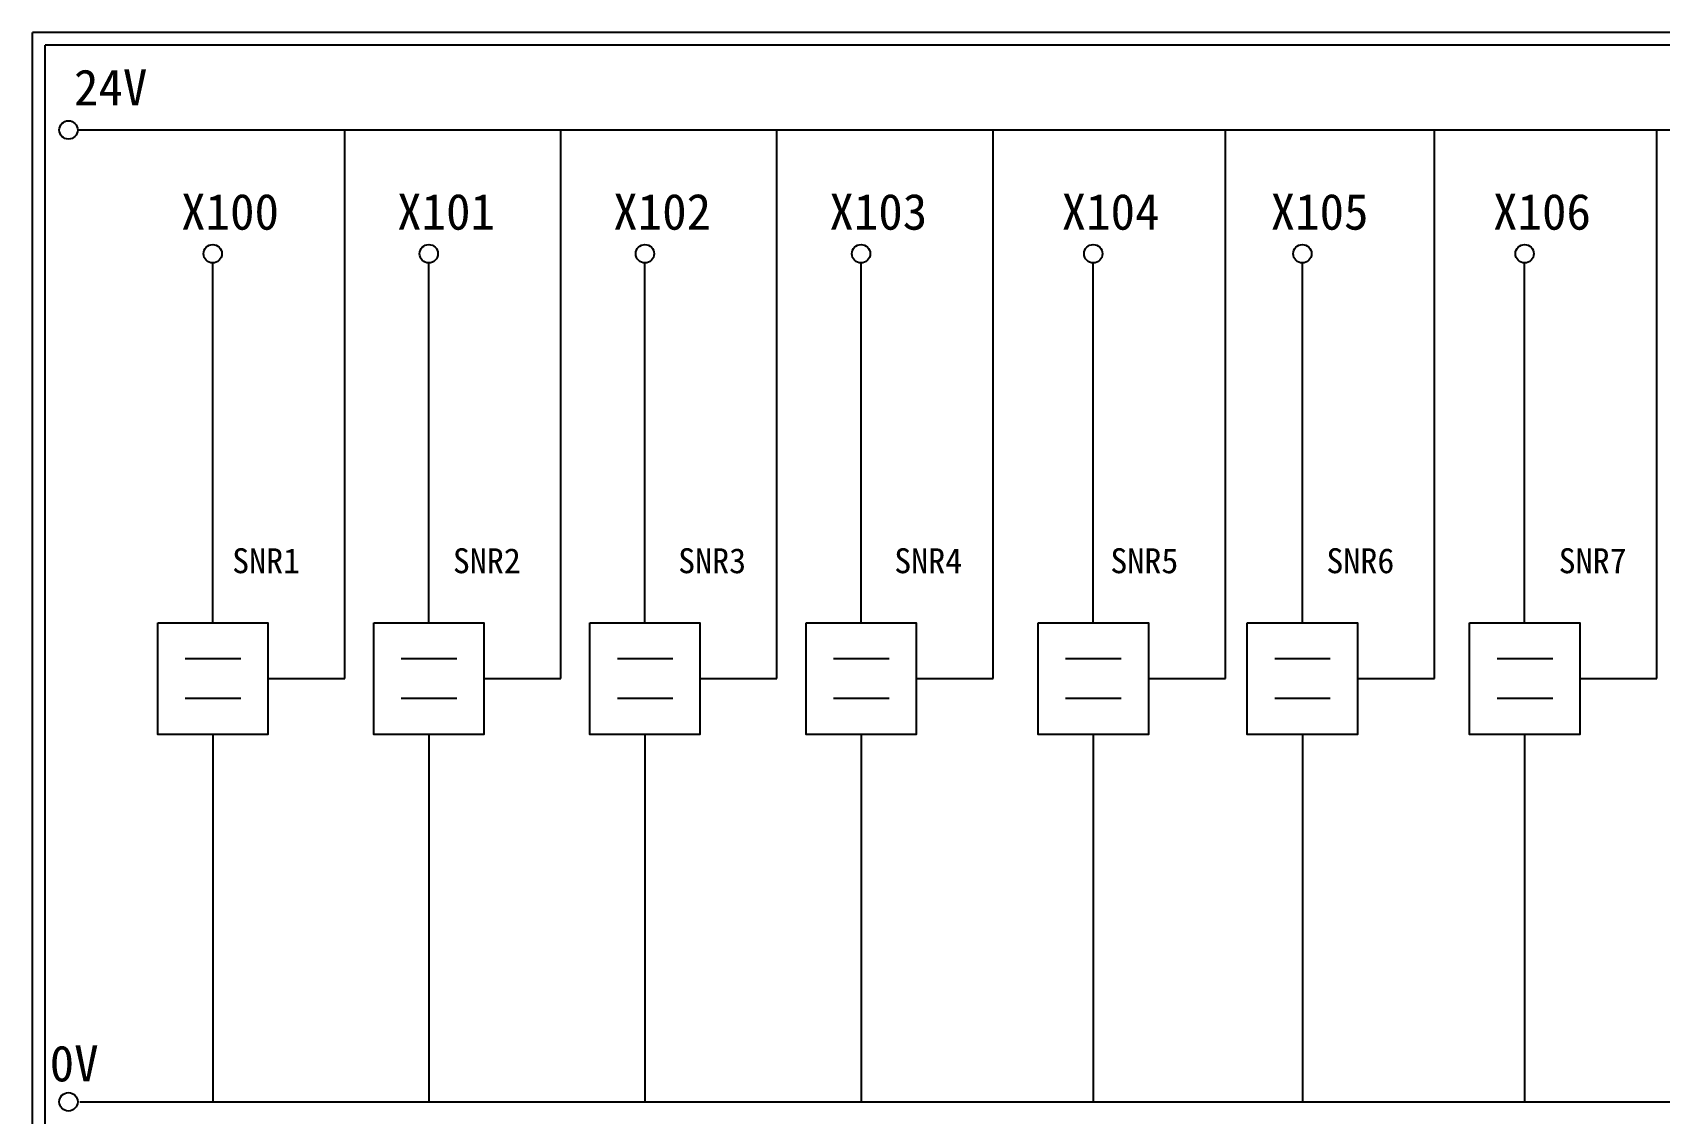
# Model space of a CAD drawing. Extents: x 325 to 612, y 3 to 207.
# Drawn here: x 325.3 to 488.2, y 98.8 to 207 of the extents above; entities that cross this region are included whole.
import ezdxf

# ---------------------------------------------------------------- set-up
doc = ezdxf.new("R2010")
doc.units = 0
doc.layers.get('0').update_dxf_attribs({"linetype": 'CONTINUOUS'})
doc.layers.add('圖框層', color=7, linetype='CONTINUOUS')
doc.layers.add('標尺寸層', color=3, linetype='CONTINUOUS')
doc.styles.add('STSL', font='kaiu.ttf')

msp = doc.modelspace()

# ---------------------------------------------------------------- linework, layer by layer
for p, q in [((356.59, 142.31), (356.59, 197.22)), ((378.23, 142.31), (378.23, 197.22)), ((399.86, 142.31), (399.86, 197.22)), ((421.5, 142.31), (421.5, 197.22)), ((444.76, 142.31), (444.76, 197.22)), ((465.69, 142.31), (465.69, 197.22)), ((487.96, 142.31), (487.96, 197.22)), ((343.36, 147.89), (343.36, 183.91)), ((365, 147.89), (365, 183.91)), ((386.64, 147.89), (386.64, 183.91)), ((408.28, 147.89), (408.28, 183.91)), ((431.53, 147.89), (431.53, 183.91)), ((452.47, 147.89), (452.47, 183.91)), ((474.73, 147.89), (474.73, 183.91)), ((348.88, 142.31), (356.59, 142.31)), ((370.51, 142.31), (378.23, 142.31)), ((392.15, 142.31), (399.86, 142.31)), ((413.79, 142.31), (421.5, 142.31)), ((437.05, 142.31), (444.76, 142.31)), ((457.98, 142.31), (465.69, 142.31)), ((480.25, 142.31), (487.96, 142.31)), ((343.36, 136.73), (343.36, 99.96)), ((365, 136.73), (365, 99.96)), ((386.64, 136.73), (386.64, 99.96)), ((408.28, 136.73), (408.28, 99.96)), ((431.53, 136.73), (431.53, 99.96)), ((452.47, 136.73), (452.47, 99.96)), ((474.73, 136.73), (474.73, 99.96))]:
    msp.add_line(p, q)
for points in [[(337.85, 147.89), (348.88, 147.89), (348.88, 136.73), (337.85, 136.73)], [(359.49, 147.89), (370.51, 147.89), (370.51, 136.73), (359.49, 136.73)], [(381.13, 147.89), (392.15, 147.89), (392.15, 136.73), (381.13, 136.73)], [(402.77, 147.89), (413.79, 147.89), (413.79, 136.73), (402.77, 136.73)], [(426.02, 147.89), (437.05, 147.89), (437.05, 136.73), (426.02, 136.73)], [(446.95, 147.89), (457.98, 147.89), (457.98, 136.73), (446.95, 136.73)], [(469.22, 147.89), (480.25, 147.89), (480.25, 136.73), (469.22, 136.73)]]:
    msp.add_lwpolyline(points, close=True)
at = {"layer": '圖框層', "color": 7}
for p, q in [((612.32, 206.97), (325.32, 206.97)), ((325.32, 3), (325.32, 206.97)), ((611.07, 205.72), (326.57, 205.72)), ((326.57, 4.25), (326.57, 205.72))]:
    msp.add_line(p, q, dxfattribs=at)
at = {"layer": '標尺寸層', "color": 7}
for p, q in [((329.84, 197.22), (607.44, 197.22)), ((340.6, 144.34), (346.17, 144.34)), ((362.24, 144.34), (367.81, 144.34)), ((383.88, 144.34), (389.45, 144.34)), ((405.52, 144.34), (411.09, 144.34)), ((428.77, 144.34), (434.34, 144.34)), ((449.7, 144.34), (455.27, 144.34)), ((471.97, 144.34), (477.54, 144.34)), ((340.6, 140.37), (346.17, 140.37)), ((362.24, 140.37), (367.81, 140.37)), ((383.88, 140.37), (389.45, 140.37)), ((405.52, 140.37), (411.09, 140.37)), ((428.77, 140.37), (434.34, 140.37)), ((449.7, 140.37), (455.27, 140.37)), ((471.97, 140.37), (477.54, 140.37)), ((330.05, 99.96), (607.44, 99.96))]:
    msp.add_line(p, q, dxfattribs=at)
for centre in [(328.92, 197.22), (343.36, 184.83), (365, 184.83), (386.64, 184.83), (408.28, 184.83), (431.53, 184.83), (452.47, 184.83), (474.73, 184.83), (328.92, 99.96)]:
    msp.add_circle(centre, 0.92, dxfattribs=at)

# ---------------------------------------------------------------- texts
at = {"layer": '圖框層', "color": 4, "style": 'STSL'}
for s, height, p in [('24V', 3.6, (329.47, 199.68)), ('X100', 3.6, (340.2, 187.24)), ('X101', 3.6, (361.83, 187.24)), ('X102', 3.6, (383.47, 187.24)), ('X103', 3.6, (405.11, 187.24)), ('X104', 3.6, (428.37, 187.24)), ('X105', 3.6, (449.3, 187.24)), ('X106', 3.6, (471.57, 187.24)), ('SNR1', 2.5, (345.31, 152.86)), ('SNR2', 2.5, (367.41, 152.86)), ('SNR3', 2.5, (389.97, 152.86)), ('SNR4', 2.5, (411.61, 152.86)), ('SNR5', 2.5, (433.25, 152.86)), ('SNR6', 2.5, (454.88, 152.86)), ('SNR7', 2.5, (478.14, 152.86)), ('0V', 3.6, (327.04, 102))]:
    msp.add_text(s, height=height, dxfattribs=at).set_placement(p)

doc.saveas('drawing.dxf')
